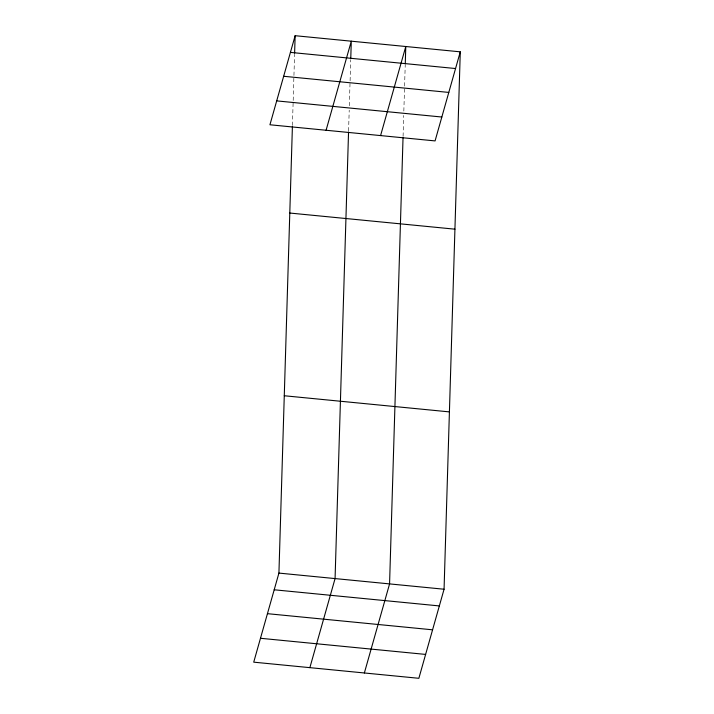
<?xml version="1.0" encoding="UTF-8"?>
<svg xmlns="http://www.w3.org/2000/svg" width="714" height="714" viewBox="0 0 714 714"><rect width="100%" height="100%" fill="white"/><g stroke="black" fill="none" stroke-linecap="round" stroke-linejoin="round"><path stroke-width="0.54" stroke-dasharray="3.57 2.68" d="M292.437 125.468L294.579 54.309M348.584 130.948L349.208 110.152M349.342 105.77L350.726 59.797M403.08 136.276L403.705 115.481M403.838 111.098L405.222 65.126"/><path stroke-width="1.07" d="M460.28 51.836L435.076 140.908L269.937 124.772L295.141 35.7L460.28 51.836L444.063 589.229L418.859 678.3L253.72 662.164L278.924 573.092L292.401 126.556M294.614 53.211L295.141 35.7M348.548 132.045L335.071 578.581L309.867 667.652M350.761 58.7L351.288 41.189L326.084 130.251M403.044 137.374L389.567 583.909L364.363 672.972M405.257 64.028L405.784 46.517L380.58 135.58M290.419 52.39L455.559 68.535M283.663 76.273L448.803 92.418M276.702 100.888L441.841 117.025M289.795 213.04L454.925 229.176M284.279 395.752L449.409 411.889M278.924 573.092L444.063 589.229M274.194 589.782L439.333 605.927M267.438 613.674L432.577 629.81M260.476 638.28L425.615 654.417"/></g></svg>
